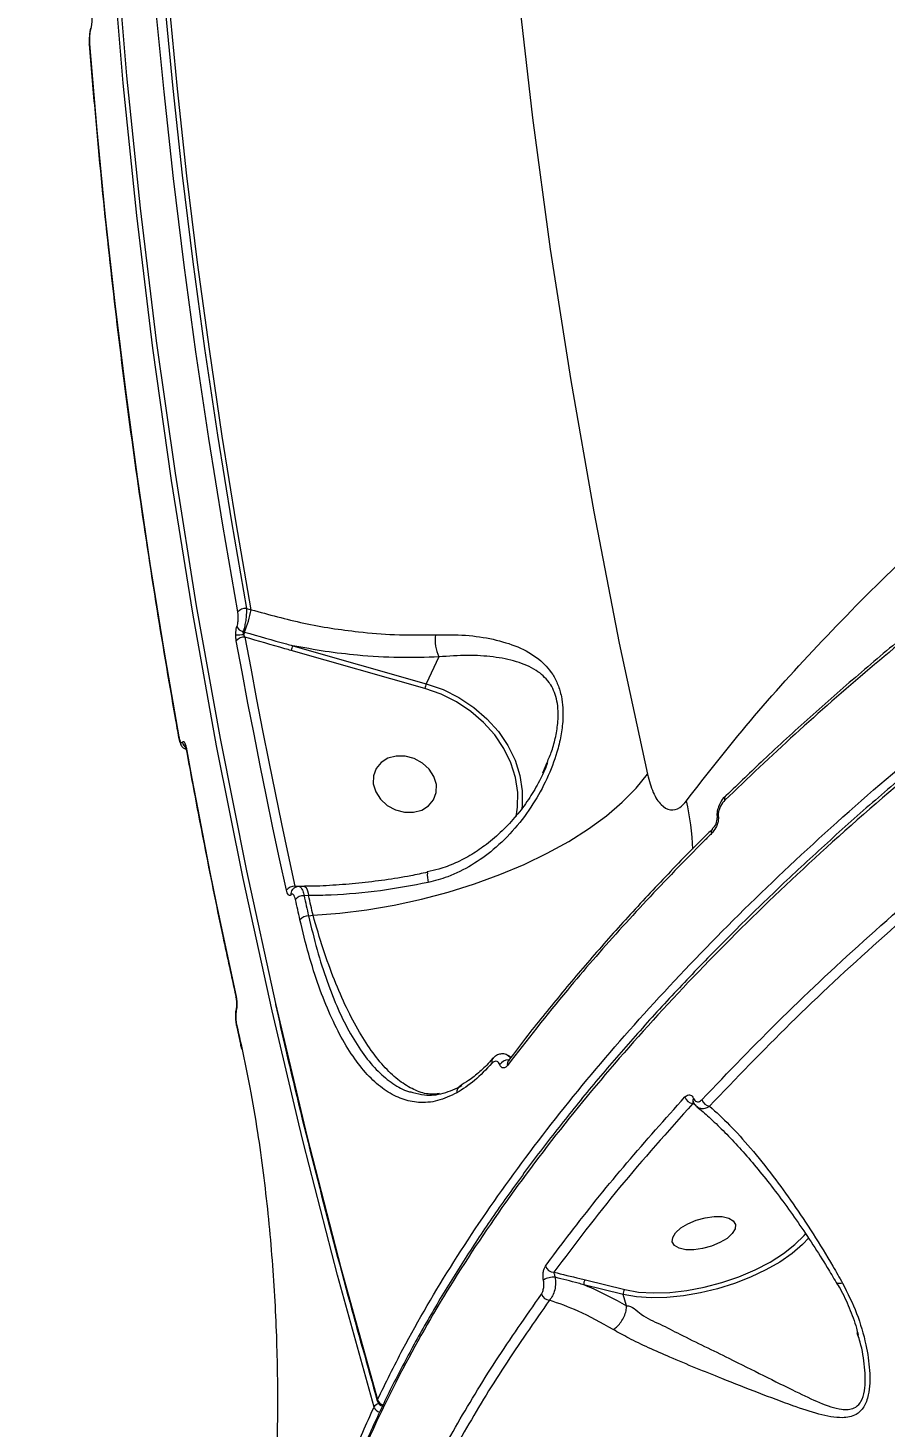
# Model space of a CAD drawing. Header units: millimetres. Extents: x -7245 to 6306, y -6696 to 5973.
# Drawn here: x 756.5 to 874.1, y -2080 to -1887.8 of the extents above; entities that cross this region are included whole.
import ezdxf

# ---------------------------------------------------------------- set-up
doc = ezdxf.new("R2010")
doc.units = ezdxf.units.MM
for name, color, linetype in [('DIKOM_ОБЪЕКТ', 7, 'Continuous'), ('DIKOM_РАЗМЕР_ЗОНА', 7, 'Continuous'), ('DIKOM_РАЗМЕР_ОБЪЕКТА', 7, 'Continuous')]:
    doc.layers.add(name, color=color, linetype=linetype)
doc.styles.add('style1', font='arial.ttf', dxfattribs={"width": 0.8})
doc.dimstyles.new('1-50', dxfattribs={"dimtxt": 300, "dimasz": 200, "dimexe": 100, "dimexo": 0, "dimgap": 100, "dimtad": 1, "dimtxsty": 'style1', "dimcen": 200, "dimclrd": 7, "dimclre": 7, "dimclrt": 7, "dimadec": 1, "dimazin": 2, "dimtfac": 1, "dimtmove": 0, "dimatfit": 2, "dimfxl": 0, "dimlwd": 25, "dimlwe": 18, "dimarcsym": 0})

# ---------------------------------------------------------------- blocks, each defined once
blk = doc.blocks.new('*D10')
at = {"layer": 'Defpoints', "color": 0, "transparency": 16777216}
for p in [(-4365.71, 2792.53), (4306.16, 475.6), (4306.16, -5965.27)]:
    blk.add_point(p, dxfattribs=at)
at = {"layer": 'DIKOM_РАЗМЕР_ОБЪЕКТА', "color": 7, "lineweight": 18, "transparency": 16777216}
for p, q in [((-4365.71, 2792.53), (-4365.71, -6065.27)), ((4306.16, 475.6), (4306.16, -6065.27))]:
    blk.add_line(p, q, dxfattribs=at)
at = {"layer": 'DIKOM_РАЗМЕР_ОБЪЕКТА', "color": 7, "lineweight": 25, "transparency": 16777216}
blk.add_line((-4165.71, -5965.27), (4106.16, -5965.27), dxfattribs=at)
at = {"layer": 'DIKOM_РАЗМЕР_ОБЪЕКТА', "color": 7, "transparency": 16777216}
for points in [[(-4165.71, -5931.93), (-4165.71, -5998.6), (-4365.71, -5965.27)], [(4106.16, -5931.93), (4106.16, -5998.6), (4306.16, -5965.27)]]:
    blk.add_solid(points, dxfattribs=at)
at = {"layer": 'DIKOM_РАЗМЕР_ОБЪЕКТА', "color": 7, "transparency": 16777216, "insert": (-85.78, -5712.1), "char_height": 300, "attachment_point": 5, "style": 'style1'}
blk.add_mtext('8650', dxfattribs=at)
blk = doc.blocks.new('*D11')
at = {"layer": 'Defpoints', "color": 0, "transparency": 16777216}
for p in [(-3472.32, 4472.83), (-6199.73, -2928.86), (1850.21, -2928.86)]:
    blk.add_point(p, dxfattribs=at)
at = {"layer": 'DIKOM_РАЗМЕР_ОБЪЕКТА', "color": 7, "lineweight": 18, "transparency": 16777216}
for p, q in [((-3472.32, 4472.83), (-6299.73, 4472.83)), ((1850.21, -2928.86), (-6299.73, -2928.86))]:
    blk.add_line(p, q, dxfattribs=at)
at = {"layer": 'DIKOM_РАЗМЕР_ОБЪЕКТА', "color": 7, "lineweight": 25, "transparency": 16777216}
blk.add_line((-6199.73, 4272.83), (-6199.73, -2728.86), dxfattribs=at)
at = {"layer": 'DIKOM_РАЗМЕР_ОБЪЕКТА', "color": 7, "transparency": 16777216}
for points in [[(-6233.06, 4272.83), (-6166.39, 4272.83), (-6199.73, 4472.83)], [(-6233.06, -2728.86), (-6166.39, -2728.86), (-6199.73, -2928.86)]]:
    blk.add_solid(points, dxfattribs=at)
at = {"layer": 'DIKOM_РАЗМЕР_ОБЪЕКТА', "color": 7, "transparency": 16777216, "insert": (-6452.9, 984.54), "char_height": 300, "attachment_point": 5, "rotation": 90, "style": 'style1'}
blk.add_mtext('7400', dxfattribs=at)
blk = doc.blocks.new('*D12')
at = {"layer": 'Defpoints', "color": 0, "transparency": 16777216}
for p in [(-5865.71, 123.34), (6306.18, -91.92), (6306.18, -6596.14)]:
    blk.add_point(p, dxfattribs=at)
at = {"layer": 'DIKOM_РАЗМЕР_ЗОНА', "color": 7, "lineweight": 18, "transparency": 16777216}
for p, q in [((-5865.71, 123.34), (-5865.71, -6696.14)), ((6306.18, -91.92), (6306.18, -6696.14))]:
    blk.add_line(p, q, dxfattribs=at)
at = {"layer": 'DIKOM_РАЗМЕР_ЗОНА', "color": 7, "lineweight": 25, "transparency": 16777216}
blk.add_line((-5665.71, -6596.14), (6106.18, -6596.14), dxfattribs=at)
at = {"layer": 'DIKOM_РАЗМЕР_ЗОНА', "color": 7, "transparency": 16777216}
for points in [[(-5665.71, -6562.81), (-5665.71, -6629.48), (-5865.71, -6596.14)], [(6106.18, -6562.81), (6106.18, -6629.48), (6306.18, -6596.14)]]:
    blk.add_solid(points, dxfattribs=at)
at = {"layer": 'DIKOM_РАЗМЕР_ЗОНА', "color": 7, "transparency": 16777216, "insert": (-71.19, -6342.97), "char_height": 300, "attachment_point": 5, "style": 'style1'}
blk.add_mtext('12150', dxfattribs=at)
blk = doc.blocks.new('*D13')
at = {"layer": 'Defpoints', "color": 0, "transparency": 16777216}
for p in [(-4231.86, 5972.83), (-6795, -4928.88), (1792.4, -4928.88)]:
    blk.add_point(p, dxfattribs=at)
at = {"layer": 'DIKOM_РАЗМЕР_ЗОНА', "color": 7, "lineweight": 18, "transparency": 16777216}
for p, q in [((-4231.86, 5972.83), (-6895, 5972.83)), ((1792.4, -4928.88), (-6895, -4928.88))]:
    blk.add_line(p, q, dxfattribs=at)
at = {"layer": 'DIKOM_РАЗМЕР_ЗОНА', "color": 7, "lineweight": 25, "transparency": 16777216}
blk.add_line((-6795, 5772.83), (-6795, -4728.88), dxfattribs=at)
at = {"layer": 'DIKOM_РАЗМЕР_ЗОНА', "color": 7, "transparency": 16777216}
for points in [[(-6828.33, 5772.83), (-6761.67, 5772.83), (-6795, 5972.83)], [(-6828.33, -4728.88), (-6761.67, -4728.88), (-6795, -4928.88)]]:
    blk.add_solid(points, dxfattribs=at)
at = {"layer": 'DIKOM_РАЗМЕР_ЗОНА', "color": 7, "transparency": 16777216, "insert": (-7048.17, 972.94), "char_height": 300, "attachment_point": 5, "rotation": 90, "style": 'style1'}
blk.add_mtext('10900', dxfattribs=at)

msp = doc.modelspace()

# ---------------------------------------------------------------- linework, layer by layer
at = {"layer": 'DIKOM_ОБЪЕКТ', "color": 7, "linetype": 'Continuous', "lineweight": 15}
for p, q in [((786.452, -1967.485), (787.121, -1967.675)), ((785.984, -1970.683), (786.203, -1970.745)), ((792.808, -1972.608), (811.154, -1977.829)), ((810.949, -1978.491), (792.604, -1973.27)), ((812.89, -1974.147), (811.154, -1977.829)), ((827.15, -1990.046), (827.726, -1988.639)), ((793.119, -2005.615), (793.975, -2005.608)), ((793.975, -2005.608), (795.885, -2005.582)), ((793.975, -2005.608), (793.986, -2005.668)), ((811.317, -2003.757), (811.312, -2003.759)), ((794.388, -2005.664), (793.667, -2005.67)), ((795, -2006.907), (794.366, -2006.912)), ((794.388, -2005.664), (794.41, -2005.666)), ((794.982, -2009.672), (795.603, -2009.606)), ((785.088, -2024.733), (785.705, -2027.496)), ((785.67, -2027.543), (785.766, -2027.956)), ((785.714, -2027.528), (785.705, -2027.496)), ((785.72, -2027.348), (785.813, -2027.804)), ((820.342, -2029.208), (820.307, -2029.245)), ((822.773, -2029.104), (822.406, -2028.862)), ((848.137, -2035.708), (847.752, -2035.419)), ((838.198, -2061.647), (832.787, -2060.304)), ((833.004, -2059.633), (838.415, -2060.976)), ((838.638, -2063.178), (838.198, -2061.647)), ((838.638, -2063.178), (838.639, -2063.182)), ((870.404, -2067.218), (870.31, -2066.921))]:
    msp.add_line(p, q, dxfattribs=at)
at = {"layer": 'DIKOM_ОБЪЕКТ', "color": 7, "linetype": 'Continuous', "lineweight": 15, "flags": 128}
for points in [[(793.635, -2038.2), (789.968, -2022.705), (785.994, -2004.534), (782.371, -1986.349), (779.098, -1968.156), (776.177, -1949.959), (773.608, -1931.766), (771.394, -1913.58), (769.533, -1895.408), (768.026, -1877.254), (766.875, -1859.126), (766.08, -1841.027), (765.64, -1822.964), (765.556, -1804.942), (765.828, -1786.966), (766.455, -1769.042), (767.438, -1751.176)], [(767.914, -1750.167), (766.931, -1768.034), (766.303, -1785.957), (766.031, -1803.933), (766.115, -1821.955), (766.555, -1840.018), (767.351, -1858.117), (768.502, -1876.246), (770.008, -1894.399), (771.869, -1912.572), (774.084, -1930.757), (776.652, -1948.951), (779.573, -1967.147), (782.846, -1985.341), (786.47, -2003.526), (790.442, -2021.693)], [(819.221, -1756.838), (818.771, -1774.619), (818.682, -1792.451), (818.955, -1810.326), (819.59, -1828.24), (820.586, -1846.186), (821.944, -1864.16), (823.661, -1882.156), (825.739, -1900.166), (828.176, -1918.187), (830.972, -1936.212), (834.126, -1954.236), (837.636, -1972.252), (841.502, -1990.255)], [(785.266, -1967.983), (783.204, -1956.085), (781.292, -1944.185), (779.53, -1932.287), (777.92, -1920.391), (776.461, -1908.498), (775.153, -1896.61), (773.997, -1884.73), (772.993, -1872.858)], [(774.189, -1872.438), (775.192, -1884.301), (776.347, -1896.171), (777.654, -1908.049), (779.112, -1919.932), (780.721, -1931.818), (782.481, -1943.707), (784.391, -1955.597), (786.452, -1967.485)], [(787.121, -1967.675), (785.054, -1955.763), (783.137, -1943.849), (781.372, -1931.935), (779.758, -1920.025), (778.297, -1908.117), (776.987, -1896.215), (775.83, -1884.32), (774.824, -1872.433)], [(765.08, -1887.848), (765.058, -1887.95), (765.06, -1888.09)], [(764.89, -1890.121), (764.889, -1890.097), (764.909, -1890)], [(764.909, -1890), (765.914, -1901.873), (767.07, -1913.753), (768.377, -1925.641), (769.836, -1937.534), (771.447, -1949.43), (773.208, -1961.329), (775.12, -1973.228), (777.183, -1985.126)], [(791.938, -2006.146), (791.011, -2001.872), (790.104, -1997.596), (789.216, -1993.32), (788.348, -1989.043), (787.499, -1984.766), (786.669, -1980.487), (785.859, -1976.209), (785.068, -1971.93)], [(786.255, -1971.427), (787.045, -1975.702), (787.855, -1979.977), (788.684, -1984.252), (789.532, -1988.526), (790.4, -1992.799), (791.287, -1997.072), (792.193, -2001.344), (793.119, -2005.615)], [(823.477, -1996.079), (823.686, -1994.767), (823.716, -1992.746), (823.407, -1990.701), (822.766, -1988.676), (821.806, -1986.715), (820.548, -1984.862), (819.021, -1983.156), (817.256, -1981.635), (815.294, -1980.332), (813.176, -1979.277), (810.949, -1978.491)], [(811.154, -1977.829), (813.45, -1978.639), (815.634, -1979.728), (817.658, -1981.071), (819.477, -1982.64), (821.053, -1984.399), (822.35, -1986.311), (823.34, -1988.333), (824.001, -1990.421), (824.32, -1992.53), (824.288, -1994.614), (824.221, -1995.155)], [(777.166, -1985.267), (777.163, -1985.221), (777.183, -1985.126)], [(778.156, -1986.696), (778.152, -1986.647), (778.173, -1986.552)], [(778.173, -1986.552), (778.964, -1990.831), (779.774, -1995.109), (780.604, -1999.387), (781.453, -2003.665), (782.321, -2007.942), (783.209, -2012.218), (784.117, -2016.493), (785.043, -2020.768)], [(808.26, -1987.774), (807.026, -1987.759), (805.887, -1988.057), (804.936, -1988.644), (804.249, -1989.471), (803.883, -1990.471), (803.866, -1991.565), (804.201, -1992.663), (804.86, -1993.676), (805.789, -1994.522), (806.914, -1995.133), (808.143, -1995.458), (809.377, -1995.473), (810.516, -1995.175), (811.467, -1994.589), (812.154, -1993.761), (812.52, -1992.76), (812.537, -1991.667), (812.202, -1990.569), (811.543, -1989.556), (810.614, -1988.71), (809.489, -1988.1), (808.26, -1987.774)], [(795.603, -2009.606), (799.278, -2009.323), (803.006, -2008.858), (806.753, -2008.217), (810.485, -2007.404), (814.168, -2006.428), (817.768, -2005.298), (821.252, -2004.024), (824.59, -2002.617), (827.749, -2001.09), (830.701, -1999.458), (833.42, -1997.735), (835.881, -1995.936), (838.061, -1994.079), (839.941, -1992.18), (841.502, -1990.255)], [(852.248, -1993.187), (852.277, -1993.16), (852.281, -1993.157)], [(851.239, -1996.043), (851.195, -1996.071), (851.157, -1996.1), (851.126, -1996.129), (851.101, -1996.157), (851.084, -1996.186), (851.073, -1996.214), (851.069, -1996.241), (851.073, -1996.267)], [(793.803, -2010.205), (793.726, -2009.86), (793.649, -2009.514), (793.571, -2009.169), (793.494, -2008.824), (793.417, -2008.479), (793.34, -2008.134), (793.263, -2007.788), (793.187, -2007.443)], [(794.366, -2006.912), (794.442, -2007.257), (794.519, -2007.602), (794.596, -2007.947), (794.673, -2008.292), (794.75, -2008.637), (794.827, -2008.982), (794.905, -2009.327), (794.982, -2009.672)], [(794.41, -2005.666), (794.505, -2005.699), (794.624, -2005.809), (794.736, -2005.992), (794.838, -2006.241), (794.927, -2006.549), (795, -2006.907)], [(795.603, -2009.606), (795.527, -2009.269), (795.451, -2008.932), (795.376, -2008.594), (795.301, -2008.257), (795.225, -2007.919), (795.15, -2007.582), (795.075, -2007.245), (795, -2006.907)], [(785.027, -2020.919), (785.022, -2020.862), (785.043, -2020.768)], [(790.442, -2021.693), (790.443, -2021.697), (794.765, -2039.848), (799.434, -2057.974), (804.448, -2076.07)], [(785.088, -2024.733), (785.083, -2024.679), (785.103, -2024.585)], [(785.103, -2024.585), (785.18, -2024.931), (785.256, -2025.276), (785.333, -2025.622), (785.41, -2025.967), (785.487, -2026.312), (785.565, -2026.657), (785.642, -2027.002), (785.72, -2027.348)], [(785.705, -2027.496), (785.699, -2027.442), (785.72, -2027.348)], [(803.973, -2077.078), (798.958, -2058.983), (794.289, -2040.856), (793.635, -2038.2)], [(844.924, -2054.418), (844.975, -2053.814), (845.373, -2053.161), (846.086, -2052.514), (847.056, -2051.925), (848.206, -2051.441), (849.44, -2051.101), (850.661, -2050.934), (851.767, -2050.953), (852.671, -2051.155), (853.299, -2051.525), (853.599, -2052.034), (853.548, -2052.638), (853.15, -2053.291), (852.437, -2053.938), (851.466, -2054.527), (850.317, -2055.011), (849.083, -2055.35), (847.863, -2055.517), (846.756, -2055.499), (845.852, -2055.297), (845.224, -2054.926), (844.924, -2054.418)], [(838.415, -2060.976), (840.263, -2061.299), (842.328, -2061.426), (844.56, -2061.355), (846.906, -2061.088), (849.309, -2060.631), (851.712, -2059.995), (854.054, -2059.195), (856.281, -2058.252), (858.338, -2057.186), (860.176, -2056.026), (861.751, -2054.797), (863.023, -2053.53), (863.297, -2053.204)], [(863.665, -2053.867), (862.786, -2054.798), (861.359, -2056.016), (859.674, -2057.184), (857.765, -2058.274), (855.674, -2059.265), (853.447, -2060.134), (851.131, -2060.862), (848.778, -2061.434), (846.438, -2061.838), (844.162, -2062.064), (841.999, -2062.107), (839.996, -2061.967), (838.198, -2061.647)], [(804.448, -2076.07), (804.42, -2076.167), (804.426, -2076.249)]]:
    msp.add_lwpolyline(points, dxfattribs=at)
at = {"layer": 'DIKOM_ОБЪЕКТ', "color": 7, "linetype": 'Continuous', "lineweight": 15}
for centre, radius, start, end in [((786.368, -1968.945), 1.463, 86.70421, 138.87862), ((768.063, -1963.651), 19.478, 338.6393, 348.07492), ((786.227, -1969.583), 1.126, 199.30814, 257.52005), ((789.515, -1972.054), 3.561, 158.44181, 165.04633), ((786.008, -1980.842), 9.708, 89.60494, 95.97182), ((786.174, -1972.887), 1.463, 86.81338, 139.11913), ((796.113, -1973.993), 3.583, 157.26896, 168.35729), ((817.84, -1971.822), 5.469, 172.42695, 205.15368), ((814.44, -1979.207), 3.564, 157.24719, 168.40238), ((778.697, -1985.689), 1.033, 188.30039, 235.8702), ((778.697, -1986.084), 0.686, 172.18207, 203.10597), ((814.688, -2001.681), 33.086, 1.97496, 13.57084), ((852.719, -1993.605), 0.63, 138.33806, 200.35536), ((850.916, -1998.159), 0.639, 136.85012, 199.86374), ((849.368, -1996.385), 1.702, 308.90946, 5.93878), ((793.089, -2007.126), 1.511, 88.83832, 139.58351), ((814.641, -2004.157), 3.353, 173.17781, 196.31911), ((793.388, -2006.655), 0.84, 140.0581, 189.59163), ((794.341, -2008.432), 1.52, 89.05951, 139.40176), ((794.962, -2011.198), 1.526, 89.26381, 139.40738), ((785.633, -2022.506), 0.588, 165.54243, 196.86605), ((820.884, -2029.719), 0.747, 140.58909, 195.05958), ((822.447, -2030.862), 1.435, 92.11324, 147.95167), ((822.948, -2029.982), 0.68, 143.03584, 198.12516), ((816.216, -2033.833), 0.885, 118.50956, 188.76839), ((847.873, -2034.153), 1.272, 197.55255, 264.56268), ((848.192, -2035.004), 0.447, 141.22935, 198.05187), ((850.219, -2034.515), 1.287, 197.74388, 262.07838), ((828.575, -2061.786), 2.518, 84.11127, 122.23281), ((828.653, -2057.371), 1.208, 198.38091, 269.60434), ((833.409, -2060.135), 0.645, 128.87807, 195.20755), ((838.82, -2061.478), 0.645, 128.89661, 195.18902), ((828.102, -2061.21), 1.208, 198.61026, 267.86886), ((804.973, -2077.763), 1.212, 107.27106, 145.59658), ((805.388, -2075.973), 1, 196.0089, 262.13586), ((805.498, -2075.725), 1.105, 198.24155, 255.11865), ((805.02, -2076.733), 1.103, 198.23806, 254.91808)]:
    msp.add_arc(centre, radius, start, end, dxfattribs=at)
for points, knots in [([(846.85, -1993.918), (849.706, -1990.256), (855.428, -1982.921), (865.363, -1971.913), (876.239, -1960.936), (888.104, -1950.038), (900.879, -1939.271), (914.538, -1928.669), (929.074, -1918.254), (944.445, -1908.038), (960.597, -1898.052), (977.453, -1888.34), (994.934, -1878.95), (1012.997, -1869.909), (1031.622, -1861.241), (1050.767, -1852.952), (1070.366, -1845.066), (1090.324, -1837.618), (1110.55, -1830.643), (1130.994, -1824.162), (1151.626, -1818.198), (1172.408, -1812.749), (1193.264, -1807.83), (1214.096, -1803.462), (1234.808, -1799.666), (1255.351, -1796.454), (1275.686, -1793.844), (1295.783, -1791.83), (1315.566, -1790.413), (1334.944, -1789.598), (1353.829, -1789.386), (1370.785, -1789.765), (1385.946, -1790.548), (1394.85, -1791.329), (1399.302, -1791.72)], [0, 0, 0, 0, 0.0315564, 0.0632127, 0.0949193, 0.1266265, 0.1582825, 0.1898394, 0.2213972, 0.2530542, 0.2847621, 0.3164696, 0.348127, 0.3796849, 0.4112648, 0.4429443, 0.4746738, 0.5064041, 0.5380835, 0.5696636, 0.6012948, 0.6330252, 0.6648063, 0.6965874, 0.7283182, 0.7599499, 0.7916593, 0.8234674, 0.8553265, 0.8871861, 0.9189951, 0.9507048, 0.9753523, 1, 1, 1, 1]), ([(1364.613, -1821.041), (1363.19, -1821.055), (1358.343, -1821.102), (1349.943, -1821.354), (1339.443, -1821.789), (1328.863, -1822.395), (1318.234, -1823.156), (1307.551, -1824.076), (1296.812, -1825.154), (1286.013, -1826.388), (1275.15, -1827.781), (1264.22, -1829.333), (1253.222, -1831.042), (1242.151, -1832.912), (1231.003, -1834.941), (1219.788, -1837.13), (1208.545, -1839.469), (1197.318, -1841.952), (1186.14, -1844.57), (1175.014, -1847.323), (1163.936, -1850.21), (1152.901, -1853.233), (1141.907, -1856.392), (1130.949, -1859.689), (1120.026, -1863.123), (1109.134, -1866.698), (1098.269, -1870.412), (1087.435, -1874.267), (1076.658, -1878.252), (1065.984, -1882.351), (1055.452, -1886.55), (1045.072, -1890.844), (1034.84, -1895.234), (1024.75, -1899.723), (1014.8, -1904.311), (1004.985, -1909), (995.305, -1913.791), (985.755, -1918.684), (976.335, -1923.683), (967.04, -1928.788), (957.89, -1933.99), (948.921, -1939.268), (940.169, -1944.602), (931.649, -1949.982), (923.358, -1955.411), (915.294, -1960.888), (907.452, -1966.416), (899.83, -1971.997), (892.426, -1977.633), (885.238, -1983.323), (878.264, -1989.072), (871.503, -1994.881), (864.962, -2000.742), (858.664, -2006.636), (852.637, -2012.539), (846.894, -2018.437), (841.438, -2024.329), (836.265, -2030.215), (831.373, -2036.099), (826.76, -2041.982), (822.424, -2047.865), (818.365, -2053.751), (814.582, -2059.64), (811.075, -2065.536), (807.846, -2071.434), (804.902, -2077.32), (802.258, -2083.168), (799.924, -2088.96), (797.901, -2094.69), (796.19, -2100.36), (794.778, -2105.972), (793.704, -2111.525), (793.078, -2115.444), (792.901, -2117.492), (792.88, -2117.729)], [0, 0, 0, 0, 0.00595, 0.0202661, 0.0345859, 0.0488336, 0.0630153, 0.0771474, 0.0912461, 0.1053275, 0.1194076, 0.1334995, 0.1476168, 0.1617757, 0.1759925, 0.1902827, 0.2046049, 0.2188734, 0.2330709, 0.2472146, 0.2613196, 0.2754029, 0.2894801, 0.303566, 0.3176727, 0.3318166, 0.3460133, 0.3602789, 0.3746025, 0.3889008, 0.4031188, 0.4172778, 0.4313939, 0.4454835, 0.4595621, 0.4736463, 0.4877471, 0.5018798, 0.5160612, 0.5303067, 0.5446246, 0.5589408, 0.5731837, 0.587363, 0.601495, 0.6155958, 0.6296807, 0.6437672, 0.6578667, 0.6719932, 0.6861642, 0.7003944, 0.7147006, 0.7290251, 0.7432986, 0.7575035, 0.7716562, 0.785773, 0.7998687, 0.8139605, 0.8280615, 0.8421846, 0.856345, 0.8705592, 0.8848423, 0.8991715, 0.9134693, 0.9276876, 0.9418444, 0.9559555, 0.9700345, 0.9840989, 0.9981624, 1, 1, 1, 1]), ([(804.448, -2076.07), (805.586, -2073.762), (808.675, -2067.496), (814.746, -2057.166), (822.958, -2045.09), (832.38, -2032.962), (842.942, -2020.842), (854.604, -2008.784), (867.338, -1996.828), (881.144, -1984.995), (895.977, -1973.303), (911.783, -1961.786), (928.487, -1950.499), (946.011, -1939.494), (964.309, -1928.808), (983.366, -1918.465), (1003.134, -1908.477), (1023.546, -1898.87), (1044.506, -1889.689), (1065.918, -1880.977), (1087.45, -1872.867), (1109.055, -1865.361), (1130.683, -1858.436), (1152.539, -1852.017), (1174.53, -1846.128), (1196.56, -1840.797), (1218.846, -1835.983), (1241.353, -1831.731), (1264.04, -1828.063), (1286.556, -1825.04), (1308.799, -1822.673), (1330.662, -1820.976), (1352.075, -1819.957), (1372.993, -1819.635), (1393.39, -1819.996), (1413.208, -1821.031), (1432.358, -1822.734), (1450.733, -1825.109), (1467.202, -1827.912), (1477.206, -1830.157), (1481.67, -1831.159)], [0, 0, 0, 0, 0.0156522, 0.0424894, 0.0694117, 0.0963766, 0.1233414, 0.1502636, 0.1771008, 0.2039384, 0.2308601, 0.2578252, 0.2847902, 0.3117123, 0.3385496, 0.3653869, 0.3923087, 0.4192736, 0.4462388, 0.4731609, 0.499998, 0.5258464, 0.5517703, 0.5777323, 0.6036947, 0.6296184, 0.6554666, 0.6823041, 0.7092261, 0.7361911, 0.7631562, 0.7900781, 0.8169154, 0.843753, 0.8706751, 0.8976401, 0.9246051, 0.9515272, 0.9783646, 1, 1, 1, 1]), ([(1365.033, -1821.51), (1360.964, -1821.585), (1350, -1821.786), (1331.738, -1822.66), (1310.212, -1824.292), (1288.127, -1826.607), (1265.547, -1829.612), (1242.538, -1833.319), (1219.606, -1837.643), (1196.829, -1842.558), (1174.278, -1848.019), (1151.586, -1854.116), (1128.827, -1860.856), (1106.081, -1868.23), (1083.848, -1876.077), (1062.192, -1884.356), (1041.165, -1893.023), (1020.422, -1902.218), (1000.051, -1911.932), (980.132, -1922.142), (961.105, -1932.625), (943.013, -1943.338), (925.88, -1954.233), (909.425, -1965.488), (893.739, -1977.082), (878.893, -1988.977), (865.217, -2000.915), (852.728, -2012.852), (841.42, -2024.747), (831.109, -2036.795), (821.875, -2048.959), (813.777, -2061.199), (807.28, -2072.735), (802.199, -2083.547), (798.318, -2093.637), (795.412, -2103.621), (793.634, -2111.756), (793.187, -2116.494), (793.045, -2118.004)], [0, 0, 0, 0, 0.0168955, 0.0455173, 0.0741612, 0.1027831, 0.1322364, 0.1617137, 0.1911667, 0.2197889, 0.2484327, 0.2770545, 0.3065076, 0.335985, 0.3654381, 0.3940601, 0.4227038, 0.4513258, 0.4807789, 0.5102562, 0.5397095, 0.5683313, 0.5969753, 0.6255971, 0.6550503, 0.6845275, 0.7139808, 0.7426025, 0.7712466, 0.7998683, 0.8293215, 0.8587987, 0.8882519, 0.9131628, 0.9381029, 0.9630434, 0.9882197, 1, 1, 1, 1]), ([(765.216, -1886.181), (765.218, -1886.206), (765.23, -1886.378), (765.236, -1886.736), (765.209, -1887.245), (765.149, -1887.729), (765.09, -1887.97), (765.06, -1888.09)], [0, 0, 0, 0, 0.0425327, 0.2824357, 0.5216084, 0.7607589, 1, 1, 1, 1]), ([(765.08, -1887.859), (765.071, -1887.886), (764.997, -1888.107), (764.923, -1888.589), (764.866, -1889.326), (764.862, -1889.881), (764.896, -1890.135), (764.902, -1890.183)], [0, 0, 0, 0, 0.0443703, 0.3565066, 0.6364293, 0.9306756, 1, 1, 1, 1]), ([(765.06, -1888.09), (765.03, -1888.211), (764.97, -1888.452), (764.912, -1888.936), (764.887, -1889.445), (764.895, -1889.803), (764.907, -1889.975), (764.909, -1890)], [0, 0, 0, 0, 0.2394351, 0.4787454, 0.7178655, 0.95777, 1, 1, 1, 1]), ([(764.89, -1890.121), (765.13, -1893.08), (765.826, -1901.657), (767.211, -1915.866), (769.146, -1932.75), (771.39, -1949.643), (773.894, -1966.244), (775.888, -1978.12), (777.004, -1984.361), (777.166, -1985.267)], [0, 0, 0, 0, 0.093444, 0.2709088, 0.4483733, 0.6258403, 0.8033079, 0.971439, 1, 1, 1, 1]), ([(1312.18, -1893.416), (1306.263, -1893.983), (1294.42, -1895.117), (1276.408, -1897.411), (1258.27, -1900.131), (1239.786, -1903.356), (1220.994, -1907.094), (1201.932, -1911.357), (1182.908, -1916.081), (1163.346, -1921.424), (1143.29, -1927.442), (1122.808, -1934.173), (1102.587, -1941.397), (1082.724, -1949.083), (1063.311, -1957.192), (1044.435, -1965.695), (1026.137, -1974.583), (1008.433, -1983.83), (991.355, -1993.416), (974.979, -2003.292), (959.385, -2013.415), (944.64, -2023.745), (930.785, -2034.268), (917.822, -2044.962), (905.774, -2055.8), (894.694, -2066.732), (884.635, -2077.705), (875.476, -2088.89), (867.316, -2100.26), (860.226, -2111.782), (854.367, -2123.225), (849.81, -2134.538), (846.443, -2145.708), (845.301, -2152.966), (844.731, -2156.593)], [0, 0, 0, 0, 0.0277669, 0.0555664, 0.0833661, 0.1111327, 0.1400377, 0.1689802, 0.1979229, 0.2268279, 0.2586377, 0.2905486, 0.3225103, 0.3544719, 0.386382, 0.4181914, 0.4498958, 0.4817001, 0.5135557, 0.5454111, 0.5772156, 0.6089191, 0.6405478, 0.6722762, 0.7040553, 0.7358346, 0.7675628, 0.799191, 0.8325936, 0.8660263, 0.8994296, 0.9329431, 0.9664867, 1, 1, 1, 1]), ([(894.312, -1957.497), (893.481, -1958.114), (890.117, -1960.615), (884.45, -1965.05), (877.319, -1970.796), (870.436, -1976.586), (863.799, -1982.412), (857.734, -1987.946), (854.006, -1991.548), (852.309, -1993.189)], [0, 0, 0, 0, 0.0531572, 0.2152021, 0.3773696, 0.5396249, 0.7019331, 0.8642527, 1, 1, 1, 1]), ([(894.133, -1958.122), (890.319, -1961.036), (882.69, -1966.863), (871.934, -1975.755), (861.653, -1984.738), (855.303, -1990.795), (852.128, -1993.824)], [0, 0, 0, 0, 0.2490958, 0.4981942, 0.7490988, 1, 1, 1, 1]), ([(785.164, -1969.956), (785.201, -1969.839), (785.274, -1969.607), (785.33, -1969.134), (785.34, -1968.625), (785.308, -1968.234), (785.275, -1968.032), (785.266, -1967.983)], [0, 0, 0, 0, 0.2249596, 0.4496527, 0.680327, 0.923928, 1, 1, 1, 1]), ([(786.452, -1967.485), (786.454, -1967.562), (786.462, -1967.887), (786.435, -1968.519), (786.334, -1969.342), (786.181, -1970.11), (786.05, -1970.491), (785.984, -1970.683)], [0, 0, 0, 0, 0.0749143, 0.3151258, 0.5451582, 0.771488, 1, 1, 1, 1]), ([(787.121, -1967.675), (789.516, -1968.333), (794.375, -1969.666), (801.019, -1970.679), (807.094, -1971.181), (810.55, -1971.129), (812.419, -1971.101)], [0, 0, 0, 0, 0.2848619, 0.5777494, 0.7715659, 1, 1, 1, 1]), ([(784.998, -1971.187), (784.999, -1971.049), (785.001, -1970.749), (785.056, -1970.304), (785.128, -1970.072), (785.164, -1969.956)], [0, 0, 0, 0, 0.2984357, 0.6491091, 1, 1, 1, 1]), ([(785.984, -1970.683), (785.977, -1970.716), (785.97, -1970.756), (785.977, -1970.856), (786.005, -1970.976), (786.052, -1971.083), (786.075, -1971.135)], [0, 0, 0, 0, 0.2622142, 0.3212468, 0.6714804, 1, 1, 1, 1]), ([(786.203, -1970.745), (788.117, -1971.296), (790.314, -1971.928), (792.523, -1972.53), (792.808, -1972.608)], [0, 0, 0, 0, 0.8707478, 1, 1, 1, 1]), ([(785.068, -1971.93), (785.057, -1971.863), (785.018, -1971.634), (785.006, -1971.373), (784.998, -1971.187)], [0, 0, 0, 0, 0.2880861, 1, 1, 1, 1]), ([(786.075, -1971.135), (786.114, -1971.207), (786.169, -1971.31), (786.235, -1971.4), (786.255, -1971.427)], [0, 0, 0, 0, 0.7051056, 1, 1, 1, 1]), ([(792.604, -1973.27), (792.319, -1973.188), (790.201, -1972.58), (788.086, -1971.962), (786.255, -1971.427)], [0, 0, 0, 0, 0.1343532, 1, 1, 1, 1]), ([(812.89, -1974.147), (811.078, -1974.208), (807.425, -1974.331), (802.156, -1974.002), (797.258, -1973.432), (794.296, -1972.884), (792.808, -1972.608)], [0, 0, 0, 0, 0.2794475, 0.5634232, 0.7807161, 1, 1, 1, 1]), ([(812.419, -1971.101), (813.816, -1971.094), (816.611, -1971.078), (820.383, -1971.669), (823.777, -1972.68), (826.536, -1974.24), (828.304, -1976.094), (829.251, -1977.934), (829.853, -1979.947), (829.99, -1982.386), (829.659, -1984.989), (828.99, -1987.745), (827.771, -1990.927), (825.828, -1994.448), (823.383, -1997.734), (820.541, -2000.561), (817.425, -2002.791), (814.399, -2004.319), (812.321, -2004.864), (811.423, -2005.099)], [0, 0, 0, 0, 0.0759073, 0.1519053, 0.2286334, 0.3051905, 0.3688615, 0.4016155, 0.4343325, 0.4904607, 0.5282361, 0.5660803, 0.6308768, 0.695771, 0.7645215, 0.8332276, 0.8936837, 0.954063, 1, 1, 1, 1]), ([(827.726, -1988.639), (827.956, -1988.116), (828.461, -1986.967), (828.946, -1985.058), (829.324, -1982.723), (829.225, -1980.128), (828.559, -1978.476), (827.597, -1977.056), (826.143, -1975.781), (823.556, -1974.701), (820.388, -1974.094), (816.844, -1973.868), (814.219, -1974.053), (812.89, -1974.147)], [0, 0, 0, 0, 0.0512771, 0.1126091, 0.1754006, 0.2641074, 0.3517415, 0.36757, 0.4721684, 0.6013329, 0.7347895, 0.8657355, 1, 1, 1, 1]), ([(777.169, -1985.263), (777.175, -1985.303), (777.227, -1985.627), (777.356, -1986.049), (777.639, -1986.506), (777.945, -1986.771), (778.154, -1986.818), (778.217, -1986.833)], [0, 0, 0, 0, 0.0559885, 0.4516054, 0.7124204, 0.9121687, 1, 1, 1, 1]), ([(777.183, -1985.126), (777.215, -1985.278), (777.28, -1985.581), (777.412, -1985.86), (777.551, -1985.971), (777.634, -1985.882), (777.675, -1985.838)], [0, 0, 0, 0, 0.2565744, 0.5136692, 0.7611963, 1, 1, 1, 1]), ([(777.675, -1985.838), (777.713, -1985.796), (777.79, -1985.713), (777.912, -1985.784), (777.984, -1985.925), (778.018, -1985.991)], [0, 0, 0, 0, 0.3510644, 0.7013603, 1, 1, 1, 1]), ([(778.018, -1985.991), (778.035, -1986.033), (778.095, -1986.182), (778.14, -1986.398), (778.173, -1986.552)], [0, 0, 0, 0, 0.2877706, 1, 1, 1, 1]), ([(778.065, -1986.349), (778.064, -1986.348), (778.062, -1986.344), (778.065, -1986.351), (778.067, -1986.356)], [0, 0, 0, 0, 0.3348695, 1, 1, 1, 1]), ([(778.066, -1986.353), (778.071, -1986.366), (778.083, -1986.396), (778.12, -1986.514), (778.142, -1986.638), (778.154, -1986.703)], [0, 0, 0, 0, 0.2803766, 0.6220157, 1, 1, 1, 1]), ([(778.156, -1986.696), (778.705, -1989.661), (780.3, -1998.257), (782.594, -2009.666), (784.418, -2018.105), (785.027, -2020.919)], [0, 0, 0, 0, 0.259793, 0.7531991, 1, 1, 1, 1]), ([(827.794, -1988.664), (827.737, -1988.827), (827.394, -1989.79), (826.539, -1991.506), (825.18, -1993.786), (823.521, -1995.981), (821.598, -1998.045), (819.542, -1999.81), (817.401, -2001.315), (815.199, -2002.453), (813.134, -2003.245), (811.809, -2003.515), (811.284, -2003.621)], [0, 0, 0, 0, 0.0222199, 0.1316799, 0.2457688, 0.3646441, 0.4871178, 0.611024, 0.7154954, 0.825379, 0.9308799, 1, 1, 1, 1]), ([(841.502, -1990.255), (841.746, -1991.132), (842.232, -1992.873), (843.358, -1994.569), (844.636, -1995.301), (845.86, -1995.03), (846.558, -1994.245), (846.85, -1993.918)], [0, 0, 0, 0, 0.2180096, 0.433234, 0.6437806, 0.8514355, 1, 1, 1, 1]), ([(848.993, -2034.907), (852.598, -2031.143), (859.809, -2023.615), (871.899, -2012.37), (884.835, -2001.175), (894.259, -1993.807), (898.97, -1990.124)], [0, 0, 0, 0, 0.2485976, 0.4971921, 0.7485957, 1, 1, 1, 1]), ([(899.903, -1991.109), (895.254, -1994.743), (885.956, -2002.011), (873.082, -2013.136), (860.958, -2024.396), (853.68, -2031.992), (850.041, -2035.79)], [0, 0, 0, 0, 0.248594, 0.497191, 0.7485934, 1, 1, 1, 1]), ([(852.256, -1993.195), (852.192, -1993.254), (851.914, -1993.511), (851.537, -1994.071), (851.192, -1994.859), (851.019, -1995.607), (851.068, -1996.056), (851.089, -1996.247)], [0, 0, 0, 0, 0.0873511, 0.380965, 0.6240231, 0.8396684, 1, 1, 1, 1]), ([(852.128, -1993.824), (851.92, -1994.065), (851.611, -1994.423), (851.334, -1995.086), (851.229, -1995.552), (851.218, -1995.87), (851.235, -1996.013), (851.239, -1996.043)], [0, 0, 0, 0, 0.4456781, 0.6622627, 0.836569, 0.9657598, 1, 1, 1, 1]), ([(851.239, -1996.043), (851.243, -1996.076), (851.26, -1996.225), (851.248, -1996.557), (851.136, -1997.05), (850.848, -1997.748), (850.528, -1998.125), (850.316, -1998.376)], [0, 0, 0, 0, 0.0349895, 0.1621282, 0.3362386, 0.5591862, 1, 1, 1, 1]), ([(850.465, -1997.738), (849.984, -1998.207), (847.493, -2000.638), (843.252, -2005.047), (837.768, -2010.954), (832.584, -2016.857), (827.701, -2022.756), (824.318, -2027), (822.646, -2029.276), (822.418, -2029.585)], [0, 0, 0, 0, 0.0444679, 0.2305667, 0.4162506, 0.6012955, 0.785896, 0.9708749, 1, 1, 1, 1]), ([(850.316, -1998.376), (849.974, -1998.715), (848.268, -2000.413), (843.922, -2004.836), (837.557, -2011.658), (829.78, -2020.571), (824.977, -2026.751), (822.302, -2030.194)], [0, 0, 0, 0, 0.0321661, 0.1608364, 0.418396, 0.6759571, 1, 1, 1, 1]), ([(811.302, -2003.708), (810.543, -2003.87), (808.614, -2004.282), (805.462, -2004.784), (801.877, -2005.231), (798.31, -2005.505), (795.81, -2005.635), (794.535, -2005.622), (794.408, -2005.621)], [0, 0, 0, 0, 0.1354944, 0.3446433, 0.5550938, 0.7661256, 0.9767481, 1, 1, 1, 1]), ([(793.119, -2005.615), (793.136, -2005.663), (793.16, -2005.731), (793.193, -2005.768), (793.202, -2005.778)], [0, 0, 0, 0, 0.7094444, 1, 1, 1, 1]), ([(793.668, -2005.682), (793.676, -2005.678), (793.77, -2005.631), (793.956, -2005.813), (794.198, -2006.219), (794.31, -2006.681), (794.366, -2006.912)], [0, 0, 0, 0, 0.0303449, 0.3537175, 0.6768747, 1, 1, 1, 1]), ([(811.423, -2005.099), (809.241, -2005.512), (804.812, -2006.348), (799.269, -2006.829), (796.031, -2006.888), (795, -2006.907)], [0, 0, 0, 0, 0.3984699, 0.808516, 1, 1, 1, 1]), ([(792.56, -2006.795), (792.552, -2006.803), (792.493, -2006.869), (792.372, -2006.919), (792.203, -2006.817), (792.048, -2006.559), (791.974, -2006.284), (791.938, -2006.146)], [0, 0, 0, 0, 0.0372952, 0.2782417, 0.5189193, 0.759509, 1, 1, 1, 1]), ([(793.187, -2007.443), (793.15, -2007.305), (793.076, -2007.029), (792.918, -2006.772), (792.748, -2006.67), (792.627, -2006.72), (792.568, -2006.786), (792.56, -2006.795)], [0, 0, 0, 0, 0.2405178, 0.4810496, 0.7218511, 0.9628056, 1, 1, 1, 1]), ([(793.669, -2005.681), (793.649, -2005.677), (793.476, -2005.649), (793.167, -2005.773), (792.88, -2005.948), (792.78, -2006.087), (792.754, -2006.122)], [0, 0, 0, 0, 0.0554053, 0.4866562, 0.8691789, 1, 1, 1, 1]), ([(815.342, -2033.968), (814.459, -2034.38), (812.693, -2035.204), (810.178, -2035.398), (807.822, -2034.906), (805.64, -2033.794), (803.541, -2032.069), (801.548, -2029.723), (799.678, -2026.806), (797.946, -2023.361), (796.38, -2019.406), (794.971, -2015.041), (794.192, -2011.815), (793.803, -2010.205)], [0, 0, 0, 0, 0.1009665, 0.2019338, 0.2903383, 0.3790206, 0.4674214, 0.5561116, 0.6450891, 0.7337797, 0.8224221, 0.911351, 1, 1, 1, 1]), ([(794.982, -2009.672), (795.361, -2011.249), (796.12, -2014.41), (797.496, -2018.687), (799.026, -2022.562), (800.719, -2025.94), (802.55, -2028.796), (804.5, -2031.107), (806.561, -2032.763), (808.176, -2033.697), (809.117, -2033.872), (809.321, -2033.91)], [0, 0, 0, 0, 0.1208014, 0.2419738, 0.3627715, 0.4835824, 0.604785, 0.7255983, 0.8459606, 0.9667143, 1, 1, 1, 1]), ([(812.966, -2034.049), (812.527, -2034.109), (811.45, -2034.256), (809.682, -2033.7), (807.711, -2032.593), (805.75, -2030.868), (803.826, -2028.564), (801.963, -2025.714), (800.184, -2022.361), (798.517, -2018.522), (796.965, -2014.29), (796.057, -2011.166), (795.603, -2009.606)], [0, 0, 0, 0, 0.0707959, 0.1737084, 0.2769389, 0.3798553, 0.4831192, 0.5867086, 0.6899739, 0.7932076, 0.896763, 1, 1, 1, 1]), ([(785.026, -2020.923), (785.032, -2020.949), (785.058, -2021.058), (785.095, -2021.323), (785.12, -2021.687), (785.114, -2022.021), (785.087, -2022.256), (785.071, -2022.328), (785.064, -2022.359)], [0, 0, 0, 0, 0.0612368, 0.255585, 0.4728257, 0.6972544, 0.8695629, 1, 1, 1, 1]), ([(785.043, -2020.768), (785.048, -2020.791), (785.084, -2020.96), (785.136, -2021.315), (785.162, -2021.827), (785.144, -2022.314), (785.095, -2022.556), (785.07, -2022.677)], [0, 0, 0, 0, 0.0373083, 0.2780338, 0.5187147, 0.7592322, 1, 1, 1, 1]), ([(785.069, -2022.362), (785.059, -2022.393), (784.975, -2022.658), (784.935, -2023.143), (784.96, -2023.631), (784.97, -2023.814)], [0, 0, 0, 0, 0.0753835, 0.6523587, 1, 1, 1, 1]), ([(785.07, -2022.677), (785.046, -2022.798), (784.997, -2023.04), (784.98, -2023.527), (785.009, -2024.038), (785.061, -2024.393), (785.098, -2024.563), (785.103, -2024.585)], [0, 0, 0, 0, 0.2408271, 0.4813176, 0.7220105, 0.962728, 1, 1, 1, 1]), ([(790.453, -2021.862), (790.919, -2023.944), (792.644, -2031.65), (795.944, -2044.962), (800.122, -2061.012), (803.065, -2071.43), (804.426, -2076.249)], [0, 0, 0, 0, 0.114597, 0.4241075, 0.7336146, 1, 1, 1, 1]), ([(784.97, -2023.814), (784.971, -2023.88), (784.979, -2024.196), (785.041, -2024.494), (785.09, -2024.73)], [0, 0, 0, 0, 0.2094505, 1, 1, 1, 1]), ([(785.813, -2027.804), (786.193, -2029.589), (786.985, -2033.31), (787.957, -2039.106), (788.776, -2044.941), (789.423, -2050.582), (789.942, -2056.251), (790.326, -2061.877), (790.583, -2067.386), (790.719, -2072.713), (790.732, -2077.758), (790.657, -2082.102), (790.537, -2084.564), (790.487, -2085.599)], [0, 0, 0, 0, 0.0973912, 0.2029654, 0.2940144, 0.3853481, 0.4763995, 0.5677188, 0.659339, 0.7506674, 0.8420135, 0.9336558, 1, 1, 1, 1]), ([(822.413, -2028.924), (822.32, -2028.851), (822.048, -2028.639), (821.48, -2028.581), (820.896, -2028.752), (820.515, -2028.994), (820.359, -2029.207), (820.321, -2029.259)], [0, 0, 0, 0, 0.142948, 0.415479, 0.6556912, 0.9153028, 1, 1, 1, 1]), ([(820.163, -2029.914), (819.374, -2030.75), (817.786, -2032.433), (816.16, -2033.454), (815.342, -2033.968)], [0, 0, 0, 0, 0.4964878, 1, 1, 1, 1]), ([(820.318, -2029.184), (820.217, -2029.305), (819.614, -2030.032), (818.491, -2031.084), (817.071, -2032.265), (816.171, -2032.781), (815.776, -2033.008)], [0, 0, 0, 0, 0.0671561, 0.4017972, 0.7373062, 1, 1, 1, 1]), ([(821.231, -2030.1), (821.177, -2029.996), (821.069, -2029.786), (820.826, -2029.622), (820.509, -2029.605), (820.286, -2029.803), (820.163, -2029.914)], [0, 0, 0, 0, 0.1848585, 0.3685514, 0.6500908, 1, 1, 1, 1]), ([(822.302, -2030.194), (822.28, -2030.221), (822.151, -2030.384), (821.911, -2030.56), (821.617, -2030.558), (821.387, -2030.404), (821.283, -2030.202), (821.231, -2030.1)], [0, 0, 0, 0, 0.0639861, 0.3885587, 0.6455667, 0.8223291, 1, 1, 1, 1]), ([(822.402, -2029.571), (822.387, -2029.591), (822.361, -2029.627), (822.371, -2029.617), (822.375, -2029.613)], [0, 0, 0, 0, 0.5776086, 1, 1, 1, 1]), ([(822.418, -2028.916), (822.497, -2028.957), (822.597, -2029.01), (822.666, -2029.125), (822.681, -2029.151)], [0, 0, 0, 0, 0.7828635, 1, 1, 1, 1]), ([(809.321, -2033.91), (809.85, -2034.048), (811.213, -2034.405), (813.483, -2034.168), (815.218, -2033.373), (816.085, -2032.975)], [0, 0, 0, 0, 0.2405688, 0.6202848, 1, 1, 1, 1]), ([(846.66, -2034.536), (846.724, -2034.475), (846.884, -2034.321), (847.151, -2034.213), (847.429, -2034.245), (847.671, -2034.405), (847.786, -2034.618), (847.843, -2034.724)], [0, 0, 0, 0, 0.1654606, 0.4120301, 0.6200246, 0.8096878, 1, 1, 1, 1]), ([(827.507, -2057.752), (827.758, -2057.41), (829.014, -2055.703), (832.595, -2050.982), (838.553, -2043.578), (843.956, -2037.552), (846.66, -2034.536)], [0, 0, 0, 0, 0.0441417, 0.2207163, 0.6100165, 1, 1, 1, 1]), ([(847.752, -2035.419), (844.307, -2039.272), (837.406, -2046.988), (831.568, -2054.711), (828.645, -2058.579)], [0, 0, 0, 0, 0.4992713, 1, 1, 1, 1]), ([(847.783, -2035.174), (847.777, -2035.182), (847.76, -2035.203), (847.752, -2035.294), (847.752, -2035.383), (847.752, -2035.419)], [0, 0, 0, 0, 0.2481078, 0.6910644, 1, 1, 1, 1]), ([(847.759, -2035.125), (847.757, -2035.123), (847.756, -2035.119), (847.764, -2035.14), (847.768, -2035.148)], [0, 0, 0, 0, 0.6209273, 1, 1, 1, 1]), ([(847.768, -2035.141), (847.77, -2035.147), (847.849, -2035.387), (848.015, -2035.662), (848.259, -2035.818), (848.306, -2035.849)], [0, 0, 0, 0, 0.0209101, 0.8080648, 1, 1, 1, 1]), ([(847.843, -2034.724), (847.899, -2034.829), (848.011, -2035.037), (848.246, -2035.191), (848.516, -2035.22), (848.775, -2035.116), (848.93, -2034.967), (848.993, -2034.907)], [0, 0, 0, 0, 0.1920191, 0.3835922, 0.5901856, 0.8341243, 1, 1, 1, 1]), ([(848.305, -2035.883), (848.858, -2036.346), (850.018, -2037.317), (851.888, -2039.11), (853.872, -2041.185), (855.915, -2043.508), (857.995, -2046.056), (860.091, -2048.808), (862.175, -2051.722), (864.211, -2054.768), (865.958, -2057.519), (867.005, -2059.307), (867.409, -2059.996)], [0, 0, 0, 0, 0.0966336, 0.2025293, 0.3089782, 0.4157135, 0.5224707, 0.6290088, 0.734549, 0.8374228, 0.9373395, 1, 1, 1, 1]), ([(850.041, -2035.79), (849.915, -2035.873), (849.599, -2036.08), (849.092, -2036.183), (848.626, -2036.115), (848.404, -2035.932), (848.321, -2035.863)], [0, 0, 0, 0, 0.2176245, 0.5428509, 0.8273508, 1, 1, 1, 1]), ([(850.041, -2035.79), (850.95, -2036.623), (852.768, -2038.29), (855.706, -2041.544), (858.626, -2045.168), (861.503, -2049.13), (864.245, -2053.251), (866.519, -2056.956), (867.856, -2059.308), (868.297, -2060.084)], [0, 0, 0, 0, 0.1619212, 0.3238391, 0.4936314, 0.6385974, 0.7839156, 0.9287455, 1, 1, 1, 1]), ([(827.232, -2059.656), (827.208, -2059.497), (827.157, -2059.157), (827.189, -2058.61), (827.303, -2058.098), (827.439, -2057.867), (827.507, -2057.752)], [0, 0, 0, 0, 0.2215332, 0.4743278, 0.7372832, 1, 1, 1, 1]), ([(828.834, -2059.281), (828.863, -2059.543), (828.925, -2060.105), (828.799, -2061.011), (828.508, -2061.858), (828.207, -2062.231), (828.057, -2062.417)], [0, 0, 0, 0, 0.2240768, 0.4806821, 0.7415141, 1, 1, 1, 1]), ([(828.645, -2058.579), (829.846, -2058.867), (831.302, -2059.216), (832.75, -2059.571), (833.004, -2059.633)], [0, 0, 0, 0, 0.8242874, 1, 1, 1, 1]), ([(828.645, -2058.579), (828.655, -2058.625), (828.676, -2058.714), (828.724, -2058.899), (828.775, -2059.083), (828.813, -2059.214), (828.83, -2059.269), (828.834, -2059.281)], [0, 0, 0, 0, 0.2946764, 0.5736562, 0.8145684, 0.9600308, 1, 1, 1, 1]), ([(832.787, -2060.304), (832.531, -2060.235), (831.214, -2059.877), (829.896, -2059.547), (828.834, -2059.281)], [0, 0, 0, 0, 0.1941229, 1, 1, 1, 1]), ([(826.957, -2061.595), (827.025, -2061.477), (827.161, -2061.241), (827.276, -2060.718), (827.308, -2060.161), (827.256, -2059.815), (827.232, -2059.656)], [0, 0, 0, 0, 0.2633254, 0.5266495, 0.7814634, 1, 1, 1, 1]), ([(832.787, -2060.304), (833.021, -2060.4), (834.948, -2061.192), (836.912, -2062.249), (838.638, -2063.178)], [0, 0, 0, 0, 0.1214009, 1, 1, 1, 1]), ([(868.297, -2060.084), (868.981, -2061.45), (870.348, -2064.181), (871.518, -2068.264), (872.014, -2071.511), (872.052, -2073.818), (871.854, -2075.571), (871.284, -2077.168), (870.074, -2078.341), (867.988, -2078.697), (865.074, -2078.153), (861.266, -2076.85), (856.834, -2075.199), (852.308, -2073.402), (848.165, -2071.742), (844.762, -2070.327), (841.648, -2068.955), (838.994, -2067.691), (837.492, -2066.842), (836.794, -2066.447)], [0, 0, 0, 0, 0.0760789, 0.1521364, 0.2132073, 0.2445045, 0.2757136, 0.3130118, 0.3506361, 0.4012608, 0.4758024, 0.550767, 0.6417674, 0.7326367, 0.7938294, 0.8549365, 0.9055419, 0.9561017, 1, 1, 1, 1]), ([(868.297, -2060.084), (868.263, -2060.092), (868.024, -2060.146), (867.679, -2060.155), (867.431, -2060.095), (867.423, -2059.995), (867.422, -2059.989)], [0, 0, 0, 0, 0.0769568, 0.531727, 0.9714954, 1, 1, 1, 1]), ([(867.439, -2059.997), (867.611, -2060.272), (868.302, -2061.381), (869.23, -2063.483), (870.059, -2065.625), (870.359, -2066.89), (870.433, -2067.204)], [0, 0, 0, 0, 0.1225754, 0.4941566, 0.8744525, 1, 1, 1, 1]), ([(806.223, -2097.778), (807.544, -2094.808), (810.186, -2088.867), (815.066, -2079.843), (820.56, -2070.752), (824.825, -2064.647), (826.957, -2061.595)], [0, 0, 0, 0, 0.2490993, 0.4981926, 0.7490953, 1, 1, 1, 1]), ([(828.057, -2062.417), (825.944, -2065.44), (821.719, -2071.487), (816.243, -2080.536), (811.355, -2089.561), (808.699, -2095.531), (807.371, -2098.516)], [0, 0, 0, 0, 0.249097, 0.4981967, 0.7490991, 1, 1, 1, 1]), ([(836.794, -2066.447), (835.186, -2065.544), (832.223, -2063.879), (829.364, -2062.876), (828.057, -2062.417)], [0, 0, 0, 0, 0.5425397, 1, 1, 1, 1]), ([(836.794, -2066.447), (836.825, -2066.429), (837.021, -2066.315), (837.411, -2066.001), (837.918, -2065.397), (838.334, -2064.653), (838.606, -2063.87), (838.628, -2063.411), (838.639, -2063.182)], [0, 0, 0, 0, 0.0319347, 0.204886, 0.4036679, 0.6024493, 0.8012585, 1, 1, 1, 1]), ([(838.639, -2063.182), (838.639, -2063.182), (839.414, -2063.181), (840.678, -2064.637), (843.259, -2065.668), (846.172, -2067.219), (849.371, -2068.757), (853.257, -2070.668), (857.492, -2072.793), (861.622, -2074.836), (865.161, -2076.557), (867.539, -2077.357), (869.075, -2077.449), (869.963, -2077.25), (870.524, -2076.793), (871.026, -2076.013), (871.35, -2074.949), (871.453, -2073.284), (871.298, -2071.039), (870.987, -2068.976), (870.509, -2067.534), (870.404, -2067.218)], [0, 0, 0, 0, 0.0000102, 0.0499511, 0.1087795, 0.1676653, 0.240171, 0.3127698, 0.4212123, 0.5297849, 0.6171027, 0.7038499, 0.7317492, 0.7595434, 0.7928895, 0.7993957, 0.8392243, 0.8741436, 0.9091989, 0.9801242, 1, 1, 1, 1]), ([(792.642, -2115.039), (792.685, -2114.531), (792.999, -2110.802), (794.492, -2103.751), (797.174, -2093.901), (800.402, -2085.017), (802.94, -2079.376), (803.973, -2077.078)], [0, 0, 0, 0, 0.041751, 0.3062719, 0.5640892, 0.8224963, 1, 1, 1, 1])]:
    msp.add_open_spline(points, degree=3, knots=knots, dxfattribs=at)

# ---------------------------------------------------------------- dimensions: what is measured, and where the dimension line sits
at = {"layer": 'DIKOM_РАЗМЕР_ЗОНА'}
dim = msp.add_linear_dim(base=(-6795.001, -4928.879), p1=(-4231.865, 5972.834), p2=(1792.398, -4928.879), angle=90, text='10900', dimstyle='1-50', dxfattribs=at)
dim.commit()
dim.dimension.update_dxf_attribs({"geometry": '*D13', "text_midpoint": (-6795.001, 972.936), "dimtype": 160})
dim = msp.add_linear_dim(base=(6306.184, -6596.144), p1=(-5865.714, 123.344), p2=(6306.184, -91.922), text='12150', dimstyle='1-50', dxfattribs=at)
dim.commit()
dim.dimension.update_dxf_attribs({"geometry": '*D12', "text_midpoint": (-71.192, -6596.144), "dimtype": 160})
at = {"layer": 'DIKOM_РАЗМЕР_ОБЪЕКТА'}
dim = msp.add_linear_dim(base=(-6199.728, -2928.864), p1=(-3472.315, 4472.834), p2=(1850.213, -2928.864), angle=90, text='7400', dimstyle='1-50', dxfattribs=at)
dim.commit()
dim.dimension.update_dxf_attribs({"geometry": '*D11', "text_midpoint": (-6199.728, 984.539), "dimtype": 160})
dim = msp.add_linear_dim(base=(4306.158, -5965.268), p1=(-4365.714, 2792.532), p2=(4306.158, 475.605), text='8650', dimstyle='1-50', dxfattribs=at)
dim.commit()
dim.dimension.update_dxf_attribs({"geometry": '*D10', "text_midpoint": (-85.784, -5965.268), "dimtype": 160})

doc.saveas('drawing.dxf')
